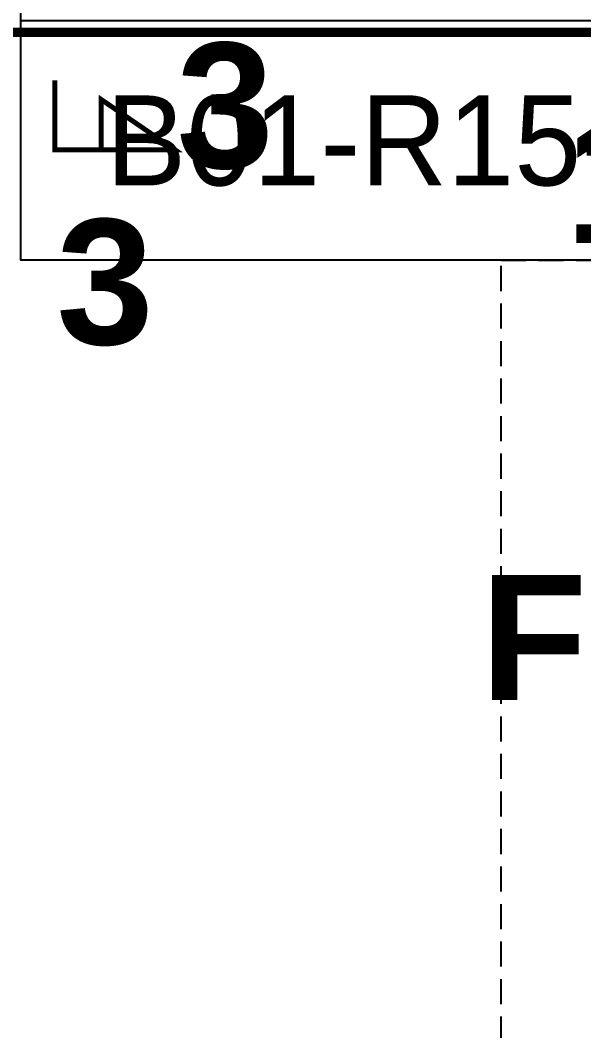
# Model space of a CAD drawing. Header units: metres. Extents: x 531856 to 532245, y 2674174 to 2674494.
# Drawn here: x 532018.22 to 532029.48, y 2674368.89 to 2674389.08 of the extents above; entities that cross this region are included whole.
import ezdxf
from ezdxf.enums import TextEntityAlignment as Align

# ---------------------------------------------------------------- set-up
doc = ezdxf.new("R2010")
doc.units = ezdxf.units.M
doc.linetypes.add('DASHED', pattern=[0.75, 0.5, -0.25])
for name, color, linetype in [('E-Inverter Grouping', 2, 'Continuous'), ('IDT', 7, 'Continuous'), ('LT Cable(AG) INV to LT Panel BL-01', 2, 'Continuous'), ('Messenger Wire Block-01 (Master Path)', 30, 'Continuous'), ('Messenger Wire Block-01 (MW Path)', 191, 'Continuous'), ('MMS Table Block-01', 8, 'Continuous'), ('Section Marking BL-01', 2, 'Continuous')]:
    doc.layers.add(name, color=color, linetype=linetype)
doc.styles.add('BoldTextStyle', font='arialbd.ttf')
doc.styles.get("Standard").update_dxf_attribs({"font": 'Adani Regular.ttf'})

# ---------------------------------------------------------------- blocks, each defined once
blk = doc.blocks.new('MMS Table (32.292 x 4.788)')
at = {"color": 0}
blk.add_lwpolyline([(0, -0.002), (0, 4.786), (32.292, 4.786), (32.292, -0.002)], close=True, dxfattribs=at)
at = {"color": 7}
blk.add_attdef('ID1', text='', height=1.8, dxfattribs=at).set_placement((16.146, 2.392), align=Align.MIDDLE_CENTER)
blk = doc.blocks.new('IDT')
at = {"layer": 'IDT', "color": 243, "linetype": 'DASHED'}
blk.add_lwpolyline([(45.49999999962691, 32.58580025943296), (45.4999999996269, -4.032314963696315), (-1.30442248516332e-09, -4.032314963696308), (-1.304414354308392e-09, 32.58580025943297)], close=True, dxfattribs=at)

msp = doc.modelspace()

# ---------------------------------------------------------------- linework, layer by layer
at = {"layer": 'E-Inverter Grouping', "color": 3}
msp.add_lwpolyline([(532082.9152843683, 2674384.291169281), (532018.2312843683, 2674384.291169281), (532018.2312843683, 2674419.075169281), (532082.9152843683, 2674419.075169281)], close=True, dxfattribs=at)
at = {"layer": 'LT Cable(AG) INV to LT Panel BL-01', "color": 2}
for points in [[(532045.4282512616, 2674369.105238401), (532040.1218224857, 2674369.105238401, -0.2182712683262629), (532039.439997268, 2674369.417774043), (532038.5614369398, 2674370.437452221, 0.1032748659335312), (532038.2013352527, 2674370.512632983), (532032.3147843688, 2674370.512632983, -0.414213562393192), (532031.4147843687, 2674371.412632983), (532031.4147843687, 2674382.880353759, -0.02139299535886178), (532031.4180765084, 2674382.957262882), (532031.4614922287, 2674383.463460529, 0.02139299535864674), (532031.4647843684, 2674383.540369653), (532031.4647843684, 2674387.917487811, 0.414213562373095), (532030.5647843684, 2674388.817487811), (532017.3727843685, 2674388.817487811, 0.414213562373095), (532016.4727843684, 2674387.917487811), (532016.4727843684, 2674382.217487811, -0.414213562373095), (532015.5727843684, 2674381.317487811), (531923.5935845181, 2674381.317487811, -0.414213562373095), (531922.693584518, 2674382.217487811), (531922.693584518, 2674382.727769276)], [(532045.4282512616, 2674369.055238402), (532040.1051824451, 2674369.055238402, -0.2191894490344296), (532039.4213023388, 2674369.370167465), (532038.5509981158, 2674370.387452221, 0.1032748659503297), (532038.1908964288, 2674370.462632983), (532032.2647843688, 2674370.462632983, -0.4142135623930754), (532031.3647843687, 2674371.362632983), (532031.3647843687, 2674382.882494037, -0.02139299540844348), (532031.3680765084, 2674382.959403161), (532031.4114922287, 2674383.465600808, 0.02139299541725513), (532031.4147843685, 2674383.542509932), (532031.4147843684, 2674387.867487811, 0.4142135623665691), (532030.5147843683, 2674388.767487811), (532017.4227843685, 2674388.767487811, 0.414213562373095), (532016.5227843685, 2674387.867487811), (532016.5227843685, 2674359.667487811, -0.414213562373095), (532015.6227843685, 2674358.767487811), (531923.5935845181, 2674358.767487811, -0.414213562373095), (531922.693584518, 2674359.667487811), (531922.693584518, 2674360.227769276)], [(532045.4282512616, 2674369.080238401), (532040.1135072358, 2674369.080238401, -0.218728647877491), (532039.4306572555, 2674369.393965509), (532038.5562175277, 2674370.412452221, 0.1032748659419083), (532038.1961158407, 2674370.487632983), (532032.2897843688, 2674370.487632983, -0.4142135623931337), (532031.3897843687, 2674371.387632983), (532031.3897843687, 2674382.881423898, -0.02139299535886178), (532031.3930765084, 2674382.958333022), (532031.4364922286, 2674383.464530668, 0.02139299535864674), (532031.4397843684, 2674383.541439792), (532031.4397843684, 2674387.892487811, 0.414213562373095), (532030.5397843684, 2674388.792487811), (532017.3977843685, 2674388.792487811, 0.414213562373095), (532016.4977843685, 2674387.892487811), (532016.4977843685, 2674359.692487811, -0.414213562373095), (532015.5977843684, 2674358.792487811), (531988.377584518, 2674358.792487811, -0.414213562373095), (531987.477584518, 2674359.692487811), (531987.477584518, 2674360.227769276)]]:
    msp.add_lwpolyline(points, format="xyb", dxfattribs=at)
at = {"layer": 'Messenger Wire Block-01 (Master Path)'}
msp.add_lwpolyline([(532016.4102843684, 2674388.879987811), (532031.5272843684, 2674388.879987811)], dxfattribs=at)
at = {"layer": 'Messenger Wire Block-01 (MW Path)', "const_width": 0.1}
msp.add_lwpolyline([(532016.4102843684, 2674388.881987811), (532031.5272843684, 2674388.881987811)], dxfattribs=at)
at = {"layer": 'Section Marking BL-01', "color": 94, "lineweight": 35, "true_color": 0x00a500, "const_width": 0.1}
msp.add_lwpolyline([(532018.9102843684, 2674387.881987811), (532018.9102843684, 2674386.49198781), (532021.3102843685, 2674386.49198781), (532019.8302843685, 2674387.501987811), (532019.8302843685, 2674386.49198781)], dxfattribs=at)

# ---------------------------------------------------------------- block references
at = {"layer": 'IDT', "color": 8, "rotation": 180}
msp.add_blockref('IDT', (532073.3232843674, 2674380.258854317), dxfattribs=at)
at = {"layer": 'MMS Table Block-01'}
msp.add_blockref('MMS Table (32.292 x 4.788)', (532018.2312843683, 2674384.291169281), dxfattribs=at).add_auto_attribs({'ID1': 'B01-R15-S06-I24-Sr17&18'})

# ---------------------------------------------------------------- texts
at = {"layer": 'Section Marking BL-01', "color": 94, "true_color": 0x00a500, "style": 'BoldTextStyle'}
for s, p in [('3', (532022.3102843685, 2674387.381987811)), ('12', (532031.0522843685, 2674385.881987811)), ('3', (532019.9102843684, 2674383.857535266)), ('F', (532028.4772843687, 2674376.747668208))]:
    msp.add_text(s, height=2.5, dxfattribs=at).set_placement(p, align=Align.MIDDLE_CENTER)

doc.saveas('drawing.dxf')
